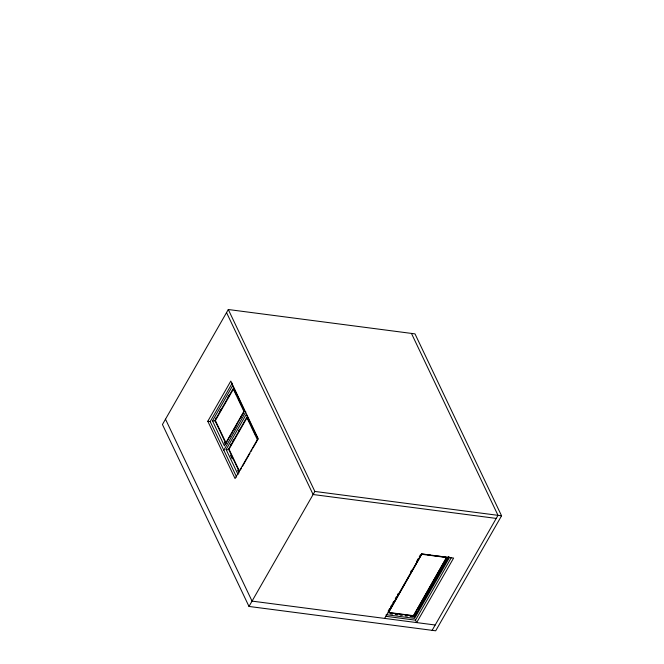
<?xml version="1.0" encoding="UTF-8"?>
<svg xmlns="http://www.w3.org/2000/svg" width="664" height="664" viewBox="0 0 664 664"><rect width="100%" height="100%" fill="white"/><g stroke="black" fill="none" stroke-linecap="round" stroke-linejoin="round"><path stroke-width="1" d="M228.3 309.515L162.439 424.52L249 606.448L435.7 630.8L501.561 515.795L415 333.876L228.3 309.515L314.861 491.443L249 606.448M207.799 421.258L230.806 381.086L258.072 438.389L235.064 478.561L207.799 421.258L210.612 421.623M232.184 383.186L210.197 421.574L236.583 477.026M212.488 420.851L232.616 385.701L244.551 410.775L224.415 445.926L212.488 420.851L214.273 421.084M215.368 419.175L216.373 417.424M219.892 411.282L220.896 409.522M227.935 397.238L228.939 395.487M225.694 443.17L214.904 420.486L233.122 388.689L243.912 411.373L225.694 443.17L226.175 443.237L215.385 420.553L233.603 388.747L236.193 394.192M229.719 437.053L230.732 435.285M231.744 433.517L232.757 431.749M233.769 429.981L236.799 424.686M240.343 418.503L241.356 416.735M242.368 414.967L243.381 413.199M223.834 450.225L245.813 411.838M238.052 474.577L226.125 449.503L246.253 414.353L258.18 439.427M230.508 445.195L231.512 443.436M232.524 441.684L233.529 439.933M238.55 431.152L239.555 429.401M239.331 471.822L228.541 449.138L246.751 417.341L247.232 417.399L229.022 449.204L239.463 471.158M240.343 470.054L241.356 468.286M242.368 466.526L249.954 453.271M250.967 451.503L251.98 449.736M252.992 447.976L257.541 440.024L246.751 417.341M388.174 611.121L389.71 608.448M390.731 606.672L391.752 604.887M392.764 603.103L393.785 601.327M395.321 598.654L396.342 596.87M397.354 595.093L398.375 593.309M410.618 571.936L411.638 570.16M416.735 561.254L418.27 558.582M419.291 556.797L420.312 555.021M384.63 618.408L421.582 553.892L453.612 558.067L416.66 622.591L415.373 619.877M388.465 612.681L421.764 554.033L388.465 612.681L413.373 615.926L446.673 557.287L413.373 615.926M418.727 608.481L420.254 605.817M421.275 604.041L422.287 602.265M423.308 600.488L424.321 598.712M427.89 592.495L430.936 587.159M431.957 585.382L432.969 583.606M433.99 581.83L435.518 579.166M436.538 577.389L437.551 575.613M438.572 573.837L441.626 568.509M442.639 566.732L444.166 564.068M445.187 562.292L446.2 560.516M447.221 558.739L448.233 556.955M417 611.652L414.029 617.221M418.021 609.867L419.034 608.091M420.569 605.419L421.59 603.634M422.611 601.85L425.666 596.513M426.686 594.728L430.255 588.495M431.276 586.719L432.297 584.934M433.318 583.15L438.929 573.356M439.95 571.579L440.971 569.795M441.992 568.01L443.519 565.338M444.54 563.562L445.561 561.777M446.581 560.001L448.615 556.44M448.988 556.581L414.394 616.989L414.145 616.474M449.287 557.843L414.602 618.4L386.141 614.681M451.429 557.436L415.506 620.168L385.477 616.25M432.139 630.335L498 515.339L411.448 333.411M214.904 420.486L215.385 420.553M228.541 449.138L229.022 449.204M226.125 449.503L227.901 449.736M314.861 491.443L501.561 515.795M496.24 518.41L313.101 494.514L226.54 312.595M422.76 554.166L425.757 554.556M427.749 554.813L430.737 555.204M432.729 555.469L435.717 555.859M437.709 556.117L445.677 557.154M421.897 554.299L446.806 557.553M388.332 612.407L413.249 615.661M390.142 613.826L392.432 614.183M395.188 614.482L397.404 614.839M400.243 615.138L402.268 615.404M405.248 615.86L407.314 616.067M410.07 616.491L412.975 616.864M435.194 625.007L252.046 601.111L165.494 419.191M238.351 398.732L242.236 406.899M243.099 408.709L243.962 410.526M247.664 418.312L249.39 421.939M251.548 426.479L255.432 434.638M230.508 455.214L232.242 458.857M237.612 470.203L238.924 473.017M224.415 442.49L225.295 444.365"/></g></svg>
